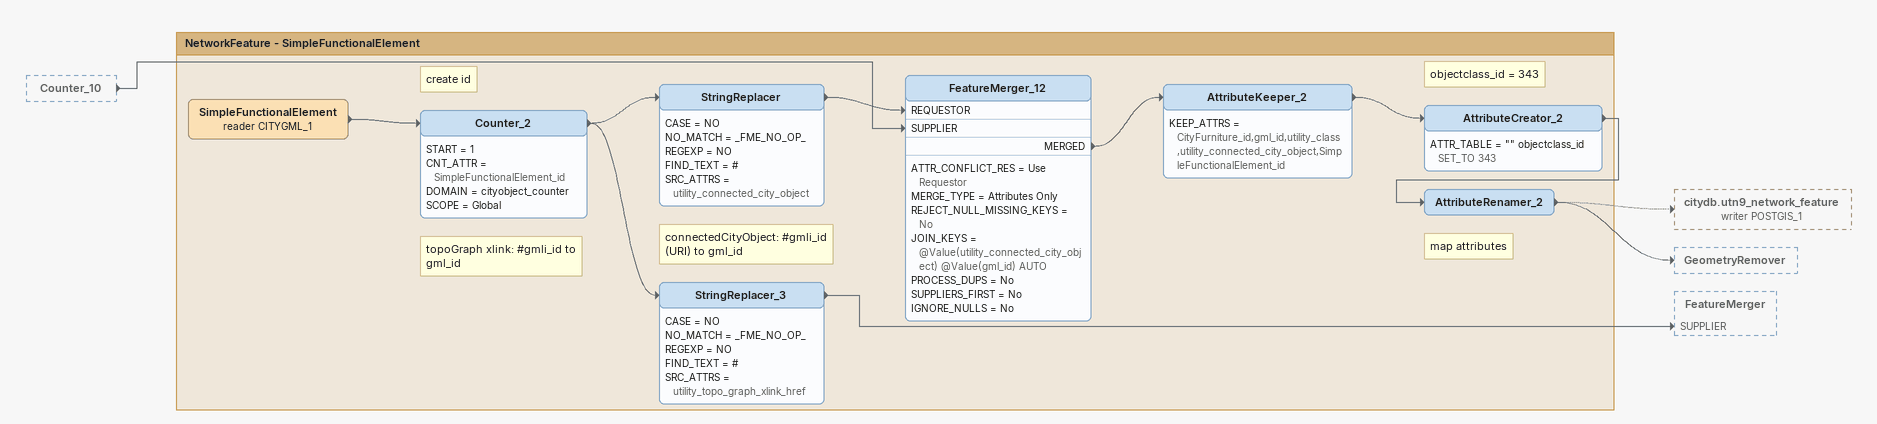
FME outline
Counter_10 [outside]
    -> FeatureMerger_12 [SUPPLIER]

Bookmark: NetworkFeature - SimpleFunctionalElement
SimpleFunctionalElement (reader CITYGML_1)
    -> Counter_2
Note: create id
Counter_2
    START = 1
    CNT_ATTR = SimpleFunctionalElement_id
    DOMAIN = cityobject_counter
    SCOPE = Global
    -> StringReplacer_3
    -> StringReplacer
Note: connectedCityObject: #gmli_id (URI) to gml_id
StringReplacer
    CASE = NO
    NO_MATCH = _FME_NO_OP_
    REGEXP = NO
    FIND_TEXT = #
    SRC_ATTRS = utility_connected_city_object
    -> FeatureMerger_12 [REQUESTOR]
Note: topoGraph xlink: #gmli_id to gml_id
StringReplacer_3
    CASE = NO
    NO_MATCH = _FME_NO_OP_
    REGEXP = NO
    FIND_TEXT = #
    SRC_ATTRS = utility_topo_graph_xlink_href
    -> FeatureMerger [SUPPLIER]
FeatureMerger_12
    ATTR_CONFLICT_RES = Use Requestor
    MERGE_TYPE = Attributes Only
    REJECT_NULL_MISSING_KEYS = No
    JOIN_KEYS = @Value(utility_connected_city_object) @Value(gml_id) AUTO
    PROCESS_DUPS = No
    SUPPLIERS_FIRST = No
    IGNORE_NULLS = No
    MERGED -> AttributeKeeper_2
AttributeKeeper_2
    KEEP_ATTRS = CityFurniture_id,gml_id,utility_class,utility_connected_city_object,SimpleFunctionalElement_id
    -> AttributeCreator_2
Note: objectclass_id = 343
AttributeCreator_2
    ATTR_TABLE = "" objectclass_id SET_TO 343
    -> AttributeRenamer_2
Note: map attributes
AttributeRenamer_2
    -> citydb.utn9_network_feature (writer POSTGIS_1) [off]
    -> GeometryRemover
